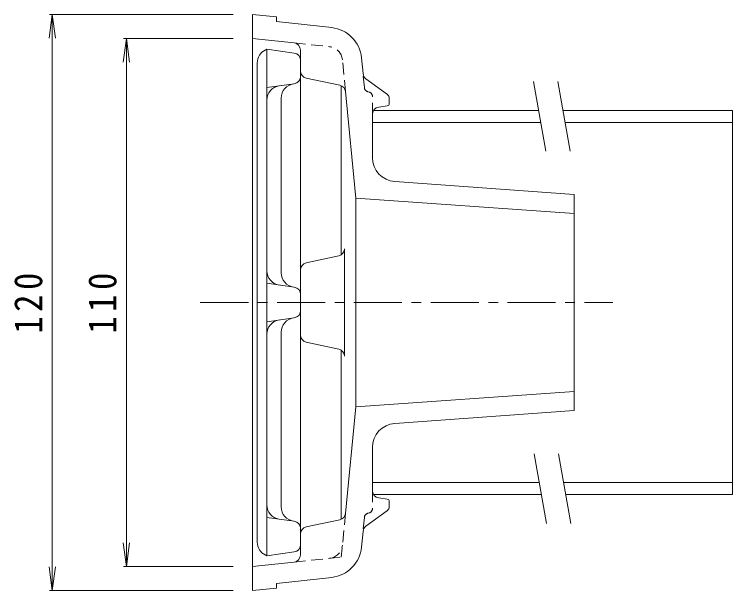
# Model space of a CAD drawing. Units: millimetres, scale not verified. Extents: x -346 to 315, y -275 to 224.
# Drawn here: x 93.1 to 242.7, y 98.3 to 218.3 of the extents above; entities that cross this region are included whole.
import ezdxf

# ---------------------------------------------------------------- set-up
doc = ezdxf.new("R2010")
doc.units = ezdxf.units.MM
doc.header["$LTSCALE"] = 2
doc.linetypes.add('CHAIN1', pattern=[8, 5, -1, 1, -1])
doc.linetypes.add('DASHED1', pattern=[1.8, 1.2, -0.6])
for name, color, linetype, lineweight in [('0-0_通り芯', 3, 'Continuous', 9), ('0-2_仕上', 6, 'Continuous', 9), ('0-3_建具', 4, 'Continuous', 9), ('0-4_その他', 7, 'Continuous', 9)]:
    doc.layers.add(name, color=color, linetype=linetype, lineweight=lineweight)
doc.styles.add('ＭＳ ゴシック', font='')
doc.styles.get('ＭＳ ゴシック').set_extended_font_data('MS Gothic')

msp = doc.modelspace()

# ---------------------------------------------------------------- linework, layer by layer
at = {"layer": '0-0_通り芯'}
for p, q in [((142.725, 98.252), (142.725, 218.252)), ((147.725, 217.711), (142.725, 218.252)), ((147.725, 216.735), (147.725, 217.711)), ((159.224, 215.491), (147.725, 216.735)), ((151.386, 212.316), (142.725, 213.252)), ((152.725, 206.463), (152.725, 210.824)), ((165.755, 205.917), (165.44, 209.201)), ((160.921, 203.483), (153.908, 204.996)), ((166.356, 204.854), (170.82, 201.551)), ((161.225, 168.222), (161.225, 203.383)), ((162.098, 202.16), (164.225, 180.002)), ((171.225, 200.748), (171.225, 199.685)), ((170.795, 199.19), (169.013, 198.936)), ((167.725, 197.451), (167.725, 188.414)), ((172.368, 183.427), (209.725, 180.752)), ((164.225, 180.002), (209.725, 176.752)), ((164.225, 136.502), (164.225, 180.002)), ((209.725, 180.752), (209.725, 135.752)), ((161.877, 169.459), (161.877, 147.044)), ((153.905, 166.51), (160.698, 167.994)), ((152.725, 151.459), (152.725, 165.044)), ((153.905, 149.994), (160.698, 148.51)), ((161.225, 113.121), (161.225, 148.282)), ((164.225, 136.502), (209.725, 139.752)), ((162.098, 114.344), (164.225, 136.502)), ((172.368, 133.077), (209.725, 135.752)), ((167.725, 119.053), (167.725, 128.09)), ((170.795, 117.313), (169.013, 117.568)), ((171.225, 116.818), (171.225, 115.756)), ((166.356, 111.649), (170.82, 114.952)), ((160.921, 113.021), (153.908, 111.507)), ((152.725, 110.041), (152.725, 105.68)), ((165.755, 110.587), (165.44, 107.303)), ((151.386, 104.188), (142.725, 103.252)), ((159.224, 101.012), (147.725, 99.769)), ((147.725, 98.792), (142.725, 98.252)), ((147.725, 99.769), (147.725, 98.792))]:
    msp.add_line(p, q, dxfattribs=at)
at = {"layer": '0-0_通り芯', "linetype": 'DASHED1'}
for p, q in [((151.386, 212.316), (158.795, 211.515)), ((162.097, 202.16), (161.458, 208.819)), ((166.035, 203.003), (165.755, 205.917)), ((166.85, 202.115), (167.032, 202.082)), ((167.725, 197.451), (167.725, 201.13)), ((167.725, 119.053), (167.725, 115.373)), ((162.097, 114.344), (161.225, 105.252)), ((166.85, 114.388), (167.032, 114.422)), ((166.035, 113.5), (165.755, 110.587)), ((151.386, 104.188), (161.225, 105.252))]:
    msp.add_line(p, q, dxfattribs=at)
at = {"layer": '0-0_通り芯', "linetype": 'CHAIN1'}
msp.add_line((131.864, 158.252), (217.785, 158.252), dxfattribs=at)
at = {"layer": '0-0_通り芯'}
for centre, radius, start, end in [((158.472, 208.532), 7, 5.48363, 83.82965), ((151.225, 210.824), 1.5, 0, 83.82979), ((154.225, 206.463), 1.5, 180, 257.82336), ((167.248, 206.06), 1.5, 185.48355, 233.49904), ((160.604, 202.017), 1.5, 5.48409, 77.82207), ((170.225, 200.748), 1, 0, 53.49985), ((170.725, 199.685), 0.5, 278.13124, 0), ((169.225, 197.451), 1.5, 98.13048, 180), ((172.725, 188.414), 5, 180, 265.90416), ((160.377, 169.459), 1.5, 282.32706, 0), ((154.225, 165.044), 1.5, 102.32706, 180), ((154.225, 151.459), 1.5, 180, 257.67294), ((160.377, 147.044), 1.5, 0, 77.67294), ((172.725, 128.09), 5, 94.09584, 180), ((169.225, 119.053), 1.5, 180, 261.86952), ((170.725, 116.818), 0.5, 0, 81.86876), ((170.225, 115.756), 1, 306.50015, 0), ((160.604, 114.487), 1.5, 282.17793, 354.51591), ((154.225, 110.041), 1.5, 102.17664, 180), ((167.248, 110.444), 1.5, 126.50096, 174.51645), ((158.472, 107.972), 7, 276.17035, 354.51637), ((151.225, 105.68), 1.5, 276.17021, 0)]:
    msp.add_arc(centre, radius, start, end, dxfattribs=at)
at = {"layer": '0-0_通り芯', "linetype": 'DASHED1'}
for centre, radius, start, end in [((158.472, 208.532), 3, 5.48355, 83.82986), ((167.03, 203.099), 1, 185.48415, 259.59491), ((166.725, 201.13), 1, 0, 72.09544), ((166.725, 115.373), 1, 287.90456, 0), ((167.03, 113.405), 1, 100.40509, 174.51585), ((158.472, 107.972), 3, 276.17014, 354.51645)]:
    msp.add_arc(centre, radius, start, end, dxfattribs=at)
at = {"layer": '0-2_仕上'}
for p, q in [((145.383, 210.831), (145.725, 211.002)), ((151.437, 210.186), (145.725, 211.002)), ((145.725, 158.252), (145.725, 211.002)), ((143.725, 208.148), (143.725, 158.252)), ((152.725, 205.303), (152.725, 208.701)), ((152.725, 205.303), (152.725, 159.951)), ((151.437, 203.818), (145.725, 203.002)), ((148.725, 164.425), (148.725, 200.828)), ((151.437, 161.436), (145.725, 162.252)), ((152.725, 159.951), (152.725, 158.252)), ((143.725, 108.356), (143.725, 158.252)), ((145.725, 158.252), (145.725, 105.502)), ((152.725, 156.553), (152.725, 158.252)), ((152.725, 111.201), (152.725, 156.553)), ((151.437, 155.068), (145.725, 154.252)), ((148.725, 152.079), (148.725, 115.675)), ((151.437, 112.686), (145.725, 113.502)), ((152.725, 111.201), (152.725, 107.803)), ((151.437, 106.318), (145.725, 105.502)), ((145.383, 105.673), (145.725, 105.502))]:
    msp.add_line(p, q, dxfattribs=at)
for centre, radius, start, end in [((146.725, 208.148), 3, 116.56294, 180), ((151.225, 208.701), 1.5, 0, 81.86882), ((151.225, 205.303), 1.5, 278.13118, 0), ((151.725, 200.828), 3, 98.1293, 180), ((148.725, 200.4), 3, 98.13118, 180), ((148.725, 164.854), 3, 180, 261.87257), ((151.725, 164.425), 3, 180, 261.8707), ((151.225, 159.951), 1.5, 0, 81.87257), ((151.225, 156.553), 1.5, 278.12743, 0), ((148.725, 151.65), 3, 98.12743, 180), ((151.725, 152.079), 3, 98.1293, 180), ((148.725, 116.104), 3, 180, 261.86882), ((151.725, 115.675), 3, 180, 261.8707), ((151.225, 111.201), 1.5, 0, 81.86882), ((146.725, 108.356), 3, 180, 243.43706), ((151.225, 107.803), 1.5, 278.13118, 0)]:
    msp.add_arc(centre, radius, start, end, dxfattribs=at)
at = {"layer": '0-3_建具', "color": 7}
for p, q in [((203.788, 189.752), (201.232, 204.252)), ((208.865, 189.752), (206.309, 204.252)), ((203.965, 112.252), (201.408, 126.752)), ((209.042, 112.252), (206.485, 126.752))]:
    msp.add_line(p, q, dxfattribs=at)
at = {"layer": '0-3_建具'}
for p, q in [((167.989, 198.252), (202.289, 198.252)), ((207.367, 198.252), (242.725, 198.252)), ((242.725, 118.252), (242.725, 198.252)), ((167.725, 195.752), (202.73, 195.752)), ((207.807, 195.752), (242.725, 195.752)), ((167.725, 120.752), (202.466, 120.752)), ((207.543, 120.752), (242.725, 120.752)), ((167.989, 118.252), (202.907, 118.252)), ((207.984, 118.252), (242.725, 118.252))]:
    msp.add_line(p, q, dxfattribs=at)
at = {"layer": '0-4_その他'}
for p, q in [((101.033, 218.252), (100.38, 213.295)), ((100.433, 218.252), (138.725, 218.252)), ((101.033, 98.252), (101.033, 218.252)), ((101.033, 218.252), (101.685, 213.295)), ((116.481, 213.252), (115.829, 208.295)), ((115.881, 213.252), (138.725, 213.252)), ((116.481, 103.252), (116.481, 213.252)), ((116.481, 213.252), (117.134, 208.295)), ((116.481, 103.252), (115.829, 108.209)), ((116.481, 103.252), (117.134, 108.209)), ((115.881, 103.252), (138.725, 103.252)), ((101.033, 98.252), (100.38, 103.209)), ((101.033, 98.252), (101.685, 103.209)), ((100.433, 98.252), (138.725, 98.252))]:
    msp.add_line(p, q, dxfattribs=at)

# ---------------------------------------------------------------- texts
at = {"layer": '0-4_その他', "color": 2, "char_height": 5.865, "attachment_point": 7, "rotation": 90, "style": 'ＭＳ ゴシック'}
for s, insert in [('\\T1.27;\\W0.9;120', (99.033, 151.752)), ('\\T1.27;\\W0.9;110', (114.481, 151.752))]:
    msp.add_mtext(s, dxfattribs=dict(at, insert=insert))

doc.saveas('drawing.dxf')
